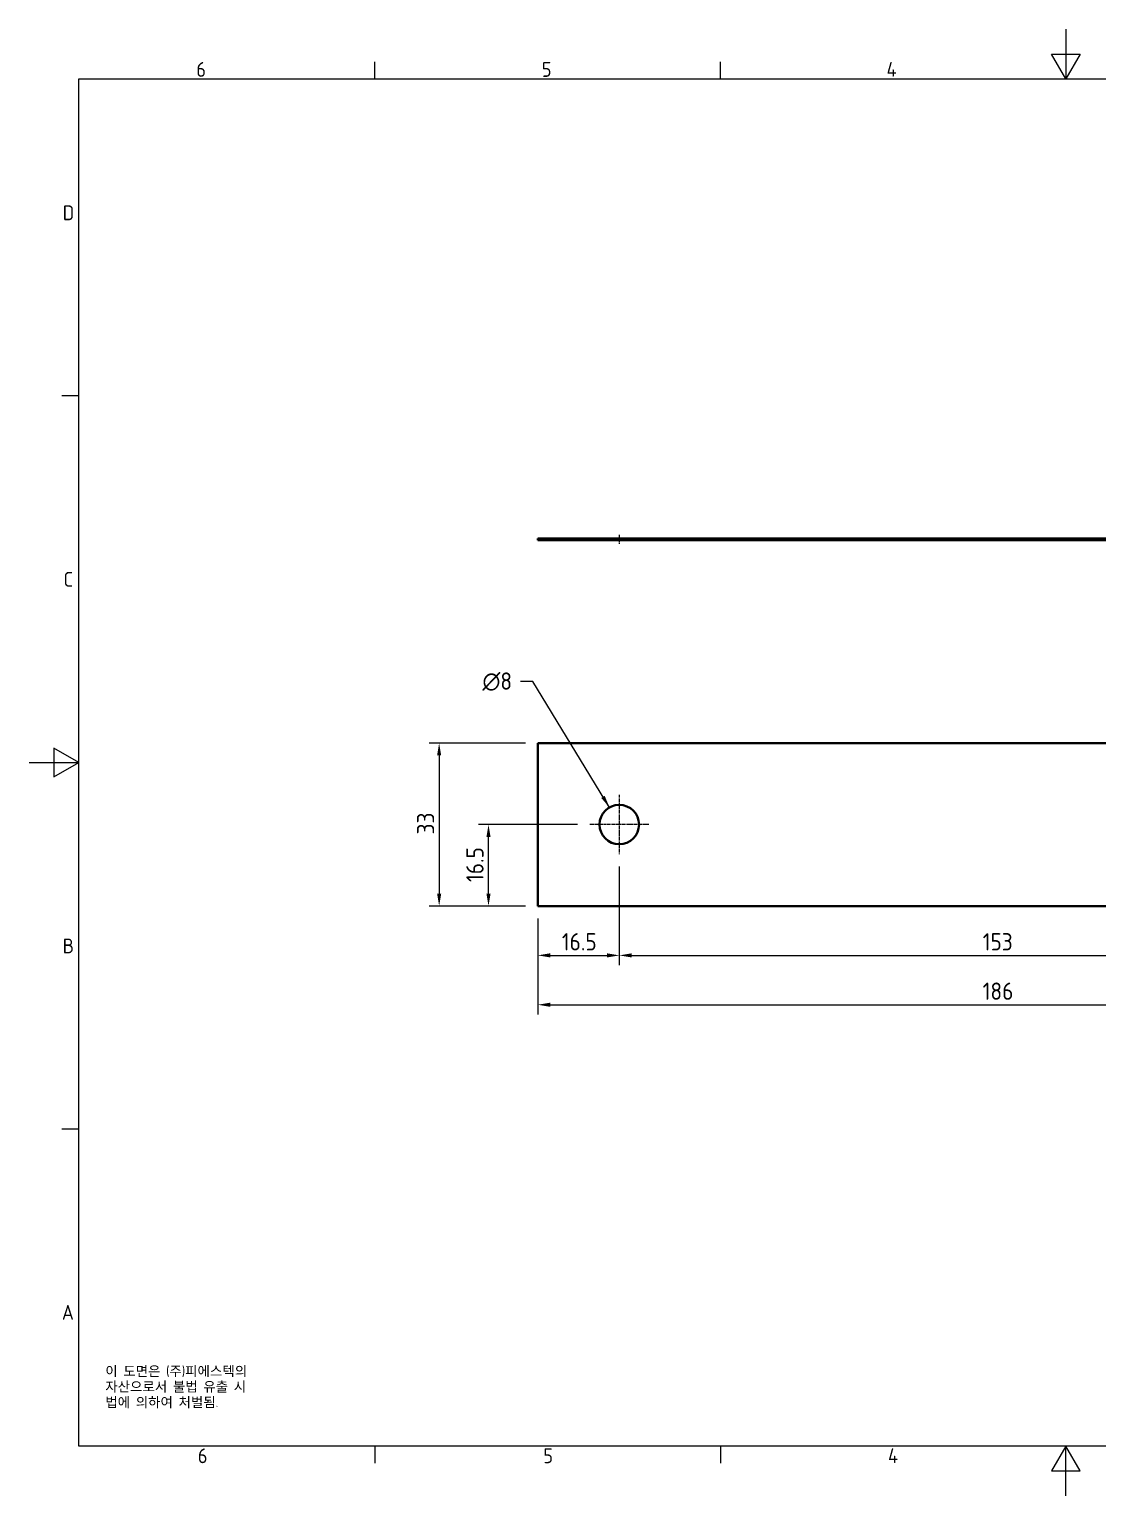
# Model space of a CAD drawing. Header units: millimetres. Extents: x 0 to 420, y 0 to 297.
# Drawn here: x 0 to 216.4, y 0 to 297 of the extents above; entities that cross this region are included whole.
import ezdxf

# ---------------------------------------------------------------- set-up
doc = ezdxf.new("R2010")
doc.units = ezdxf.units.MM
doc.linetypes.add('CHAIN', pattern=[0.7087, 0.4724, -0.0591, 0.1181, -0.0591])
doc.linetypes.add('DASHED', pattern=[0.2067, 0.1654, -0.0413])
doc.layers.get('0').update_dxf_attribs({"color": 3, "lineweight": 25, "true_color": 0x00ff00})
for name, color, linetype, lineweight, true_color in [('가려진 것(ISO)', 2, 'DASHED', 18, 0xffff00), ('가시적인 것(ISO)', 3, 'Continuous', 40, 0x00ff00), ('기호(ISO)', 5, 'Continuous', 25, 0x0000ff), ('중심 표식(ISO)', 1, 'Continuous', 25, 0xff0000), ('중심선(ISO)', 1, 'Continuous', 25, 0xff0000), ('치수(ISO)', 2, 'Continuous', 25, 0xffff00)]:
    doc.layers.add(name, color=color, linetype=linetype, lineweight=lineweight, true_color=true_color)
doc.layers.add('경계(ISO)', color=7, linetype='Continuous', lineweight=25)
doc.styles.add('문자 텍스트_PSTEK_POSCO', font='isocp.shx')
doc.styles.add('치수 텍스트_PSTEK_POSCO', font='isocp.shx')
doc.dimstyles.new('치수_PSTEK_POSCO', dxfattribs={"dimtxt": 3.5, "dimasz": 2.5, "dimexe": 2, "dimexo": 2.5, "dimgap": 1, "dimtad": 1, "dimrnd": 1e-08, "dimdsep": 46, "dimtxsty": '치수 텍스트_PSTEK_POSCO', "dimcen": 0.09, "dimdle": 10, "dimclrd": 7, "dimclre": 7, "dimclrt": 2, "dimadec": 1, "dimazin": 2, "dimtfac": 1, "dimtmove": 0, "dimatfit": 3, "dimfxl": 1, "dimtolj": 1, "dimlwd": -1, "dimlwe": -1, "dimarcsym": 0})
doc.dimstyles.new('치수_PSTEK_POSCO$7', dxfattribs={"dimtxt": 3.5, "dimasz": 2.5, "dimexe": 2, "dimexo": 2.5, "dimgap": 1, "dimtad": 1, "dimrnd": 1e-08, "dimdsep": 46, "dimtxsty": '치수 텍스트_PSTEK_POSCO', "dimcen": 0.09, "dimdle": 10, "dimclrd": 7, "dimclre": 7, "dimclrt": 2, "dimadec": 1, "dimazin": 2, "dimtfac": 1, "dimtmove": 0, "dimatfit": 3, "dimfxl": 1, "dimtolj": 1, "dimlwd": -1, "dimlwe": -1, "dimarcsym": 0})

# ---------------------------------------------------------------- blocks, each defined once
blk = doc.blocks.new('경계 Default Border')
at = {"layer": '경계(ISO)'}
for p, q in [((70, 287.0000076293945), (70, 290.4000091552734)), ((140, 287.0000076293945), (140, 290.4000091552734)), ((10, 222.7499961853027), (6.599999666213989, 222.7499961853027)), ((10, 74.25000190734863), (6.599999666213989, 74.25000190734863)), ((70, 10), (70, 6.599999666213989)), ((140, 10), (140, 6.599999666213989))]:
    blk.add_line(p, q, dxfattribs=at)
at = {"layer": '경계(ISO)', "flags": 128}
for points in [[(210, 297.0000076293945), (210, 287.0000076293945), (207.1132469177246, 292.0000076293945), (212.8867530822754, 292.0000076293945), (210, 287.0000076293945)], [(10, 10), (10, 287.0000076293945), (410, 287.0000076293945), (410, 10), (10, 10)], [(0, 148.5000038146973), (10, 148.5000038146973), (5, 151.3867473602295), (5, 145.6132507324219), (10, 148.5000038146973)], [(210, 0), (210, 10), (207.1132469177246, 5), (212.8867530822754, 5), (210, 10)]]:
    blk.add_lwpolyline(points, dxfattribs=at)
at = {"layer": '경계(ISO)', "color": 2, "true_color": 0xffff00, "char_height": 3.00000011920929, "attachment_point": 7, "style": '문자 텍스트_PSTEK_POSCO'}
for s, insert in [('6', (33.83253864943981, 287.3713945155963)), ('5', (103.8325386494398, 287.3713945155963)), ('4', (173.6662693321705, 287.4)), ('D', (6.766269272565841, 258.3463944559917)), ('C', (6.932538589835167, 184.0963944559917)), ('B', (6.766269272565841, 109.8463944559917)), ('A', (6.59999988079071, 35.61784856929444)), ('6', (34.14453946055966, 6.57139439638704)), ('5', (104.1445394605597, 6.57139439638704)), ('4', (173.9734701308116, 6.59999988079071))]:
    blk.add_mtext(s, dxfattribs=dict(at, insert=insert))
blk = doc.blocks.new('*D22')
at = {"layer": 'Defpoints', "color": 0, "transparency": 16777216}
for p in [(119.5271265577963, 129.9347842693987), (103.0271265577963, 119.4347842693987), (119.5271265577963, 109.4347842693987)]:
    blk.add_point(p, dxfattribs=at)
at = {"layer": '치수(ISO)', "color": 7, "transparency": 16777216}
for p, q in [((119.5271265577963, 127.4347842693987), (119.5271265577963, 107.4347842693987)), ((103.0271265577963, 116.9347842693987), (103.0271265577963, 107.4347842693987)), ((105.5271265577963, 109.4347842693987), (117.0271265577963, 109.4347842693987))]:
    blk.add_line(p, q, dxfattribs=at)
for points in [[(105.5271265577963, 109.8514509360654), (105.5271265577963, 109.0181176027321), (103.0271265577963, 109.4347842693987)], [(117.0271265577963, 109.8514509360654), (117.0271265577963, 109.0181176027321), (119.5271265577963, 109.4347842693987)]]:
    blk.add_solid(points, dxfattribs=at)
at = {"layer": '치수(ISO)', "color": 2, "transparency": 16777216, "insert": (107.879639184381, 112.1847842693987), "char_height": 3.5, "attachment_point": 4, "style": '치수 텍스트_PSTEK_POSCO'}
blk.add_mtext('\\A1;16.5', dxfattribs=at)
blk = doc.blocks.new('*D23')
at = {"layer": 'Defpoints', "color": 0, "transparency": 16777216}
for p in [(119.5271265577963, 129.9347842693987), (272.5271265577962, 129.9347842693988), (272.5271265577962, 109.4347842693987)]:
    blk.add_point(p, dxfattribs=at)
at = {"layer": '치수(ISO)', "color": 7, "transparency": 16777216}
for p, q in [((119.5271265577963, 127.4347842693987), (119.5271265577963, 107.4347842693987)), ((272.5271265577962, 127.4347842693988), (272.5271265577962, 107.4347842693987)), ((122.0271265577963, 109.4347842693987), (270.0271265577962, 109.4347842693987))]:
    blk.add_line(p, q, dxfattribs=at)
for points in [[(122.0271265577963, 109.8514509360654), (122.0271265577963, 109.0181176027321), (119.5271265577963, 109.4347842693987)], [(270.0271265577962, 109.8514509360654), (270.0271265577962, 109.0181176027321), (272.5271265577962, 109.4347842693987)]]:
    blk.add_solid(points, dxfattribs=at)
at = {"layer": '치수(ISO)', "color": 2, "transparency": 16777216, "insert": (193.154639184381, 112.1847842693987), "char_height": 3.5, "attachment_point": 4, "style": '치수 텍스트_PSTEK_POSCO'}
blk.add_mtext('\\A1;153', dxfattribs=at)
blk = doc.blocks.new('*D24')
at = {"layer": 'Defpoints', "color": 0, "transparency": 16777216}
for p in [(103.0271265577963, 119.4347842693987), (289.0271265577963, 119.4347842693988), (289.0271265577963, 99.43478426939873)]:
    blk.add_point(p, dxfattribs=at)
at = {"layer": '치수(ISO)', "color": 7, "transparency": 16777216}
for p, q in [((103.0271265577963, 116.9347842693987), (103.0271265577963, 97.43478426939873)), ((289.0271265577963, 116.9347842693988), (289.0271265577963, 97.43478426939873)), ((105.5271265577963, 99.43478426939873), (286.5271265577963, 99.43478426939873))]:
    blk.add_line(p, q, dxfattribs=at)
for points in [[(105.5271265577963, 99.8514509360654), (105.5271265577963, 99.01811760273206), (103.0271265577963, 99.43478426939873)], [(286.5271265577963, 99.8514509360654), (286.5271265577963, 99.01811760273206), (289.0271265577963, 99.43478426939873)]]:
    blk.add_solid(points, dxfattribs=at)
at = {"layer": '치수(ISO)', "color": 2, "transparency": 16777216, "insert": (193.1403155341742, 102.1847842693987), "char_height": 3.5, "attachment_point": 4, "style": '치수 텍스트_PSTEK_POSCO'}
blk.add_mtext('\\A1;186', dxfattribs=at)
blk = doc.blocks.new('*D25')
at = {"layer": 'Defpoints', "color": 0, "transparency": 16777216}
for p in [(93.02712655779628, 135.9347842693987), (113.5271265577963, 135.9347842693987), (103.0271265577963, 119.4347842693987)]:
    blk.add_point(p, dxfattribs=at)
at = {"layer": '치수(ISO)', "color": 7, "transparency": 16777216}
for p, q in [((111.0271265577963, 135.9347842693987), (91.02712655779628, 135.9347842693987)), ((93.02712655779628, 121.9347842693987), (93.02712655779628, 133.4347842693987)), ((100.5271265577963, 119.4347842693987), (91.02712655779628, 119.4347842693987))]:
    blk.add_line(p, q, dxfattribs=at)
for points in [[(92.61045989112961, 133.4347842693987), (93.44379322446295, 133.4347842693987), (93.02712655779628, 135.9347842693987)], [(92.61045989112961, 121.9347842693987), (93.44379322446295, 121.9347842693987), (93.02712655779628, 119.4347842693987)]]:
    blk.add_solid(points, dxfattribs=at)
at = {"layer": '치수(ISO)', "color": 2, "transparency": 16777216, "insert": (90.27712655779627, 124.2872968959834), "char_height": 3.5, "attachment_point": 4, "rotation": 90, "style": '치수 텍스트_PSTEK_POSCO'}
blk.add_mtext('\\A1;16.5', dxfattribs=at)
blk = doc.blocks.new('*D26')
at = {"layer": 'Defpoints', "color": 0, "transparency": 16777216}
for p in [(103.0271265577963, 152.4347842693987), (83.02712655779628, 119.4347842693987), (103.0271265577963, 119.4347842693987)]:
    blk.add_point(p, dxfattribs=at)
at = {"layer": '치수(ISO)', "color": 7, "transparency": 16777216}
for p, q in [((100.5271265577963, 152.4347842693987), (81.02712655779628, 152.4347842693987)), ((83.02712655779628, 149.9347842693987), (83.02712655779628, 121.9347842693987)), ((100.5271265577963, 119.4347842693987), (81.02712655779628, 119.4347842693987))]:
    blk.add_line(p, q, dxfattribs=at)
for points in [[(82.61045989112961, 149.9347842693987), (83.44379322446295, 149.9347842693987), (83.02712655779628, 152.4347842693987)], [(82.61045989112961, 121.9347842693987), (83.44379322446295, 121.9347842693987), (83.02712655779628, 119.4347842693987)]]:
    blk.add_solid(points, dxfattribs=at)
at = {"layer": '치수(ISO)', "color": 2, "transparency": 16777216, "insert": (80.27712655779627, 133.9372968959835), "char_height": 3.5, "attachment_point": 4, "rotation": 90, "style": '치수 텍스트_PSTEK_POSCO'}
blk.add_mtext('\\A1;33', dxfattribs=at)

msp = doc.modelspace()

# ---------------------------------------------------------------- linework, layer by layer
at = {"layer": '가려진 것(ISO)'}
for p, q in [((115.5271265578134, 193.8450081231589), (115.5271265578134, 193.5450081231589)), ((123.5271265578134, 193.8450081231589), (123.5271265578134, 193.5450081231589))]:
    msp.add_line(p, q, dxfattribs=at)
at = {"layer": '가시적인 것(ISO)'}
for p, q in [((103.0271265578134, 193.8450081231638), (289.0271265578134, 193.8450081231638)), ((103.0271265578134, 193.5450081231638), (103.0271265578134, 193.8450081231638)), ((289.0271265578134, 193.5450081231638), (103.0271265578134, 193.5450081231638)), ((289.0271265577963, 152.4347842693988), (103.0271265577963, 152.4347842693988)), ((103.0271265577963, 152.4347842693988), (103.0271265577963, 119.4347842693987)), ((103.0271265577963, 119.4347842693987), (289.0271265577963, 119.4347842693988))]:
    msp.add_line(p, q, dxfattribs=at)
msp.add_circle((119.5271265577963, 135.9347842693987), 4, dxfattribs=at)
at = {"layer": '중심 표식(ISO)', "linetype": 'CHAIN'}
for p, q in [((119.5271265577963, 141.9347842693987), (119.5271265577963, 129.9347842693987)), ((125.5271265577963, 135.9347842693987), (113.5271265577963, 135.9347842693987))]:
    msp.add_line(p, q, dxfattribs=at)
at = {"layer": '중심선(ISO)', "linetype": 'CHAIN'}
msp.add_line((119.5271265578134, 194.5950081231589), (119.5271265578134, 192.7950081231589), dxfattribs=at)

# ---------------------------------------------------------------- block references
msp.add_blockref('경계 Default Border', (0, 0))

# ---------------------------------------------------------------- texts
at = {"layer": '기호(ISO)', "color": 2, "true_color": 0xffff00, "insert": (91.80370134463703, 164.8805317627911), "char_height": 3.499999940395355, "width": 6.712837305665023, "attachment_point": 4, "line_spacing_factor": 0.612500011920929, "style": '치수 텍스트_PSTEK_POSCO'}
msp.add_mtext('{\\fAIGDT|b0|i0;\\H3.5000;n\\fisocp|b0|i0;\\H3.5000;8}', dxfattribs=at)
at = {"layer": '기호(ISO)', "color": 7, "insert": (15.39462540488438, 26.22827243992431), "char_height": 2.000000029802322, "width": 51.24013826054251, "attachment_point": 1, "line_spacing_factor": 0.9442214369773865, "style": '문자 텍스트_PSTEK_POSCO'}
msp.add_mtext('{이 도면은 (주)피에스텍의\\P자산으로서 불법 유출 시 \\P법에 의하여 처벌됨.}', dxfattribs=at)

# ---------------------------------------------------------------- dimensions: what is measured, and where the dimension line sits
at = {"layer": '치수(ISO)', "color": 7}
for base, p1, p2, angle, picture, middle in [((83.02712655779628, 119.4347842693987), (103.0271265577963, 152.4347842693987), (103.0271265577963, 119.4347842693987), 90, '*D26', (83.02712655779627, 135.9347842693987)), ((93.02712655779628, 135.9347842693987), (103.0271265577963, 119.4347842693987), (113.5271265577963, 135.9347842693987), 270, '*D25', (93.02712655779627, 127.6847842693987)), ((119.5271265577963, 109.4347842693987), (103.0271265577963, 119.4347842693987), (119.5271265577963, 129.9347842693987), 180, '*D22', (111.2771265577963, 109.4347842693987)), ((272.5271265577962, 109.4347842693987), (119.5271265577963, 129.9347842693987), (272.5271265577962, 129.9347842693988), 180, '*D23', (196.0271265577963, 109.4347842693987)), ((289.0271265577963, 99.43478426939873), (103.0271265577963, 119.4347842693987), (289.0271265577963, 119.4347842693988), 180, '*D24', (196.0271265577963, 99.43478426939873))]:
    dim = msp.add_linear_dim(base=base, p1=p1, p2=p2, angle=angle, dimstyle='치수_PSTEK_POSCO', override={"dimdec": 2, "dimtp": 0, "dimtm": -0, "dimtdec": 2, "dimtofl": 0, "dimatfit": 1}, dxfattribs=at)
    dim.commit()
    dim.dimension.update_dxf_attribs({"geometry": picture, "text_midpoint": middle, "dimtype": 160})

# ---------------------------------------------------------------- leaders
at = {"layer": '기호(ISO)', "color": 7, "annotation_type": 0, "has_hookline": 1, "hookline_direction": 1, "text_width": 5.959150104841683}
msp.add_leader([(117.5271265577956, 139.3988858845361), (102.0165386503021, 164.8805317627911), (99.51653865030205, 164.8805317627911)], dimstyle='치수_PSTEK_POSCO$7', override={"dimtad": 0}, dxfattribs=at)

doc.saveas('drawing.dxf')
